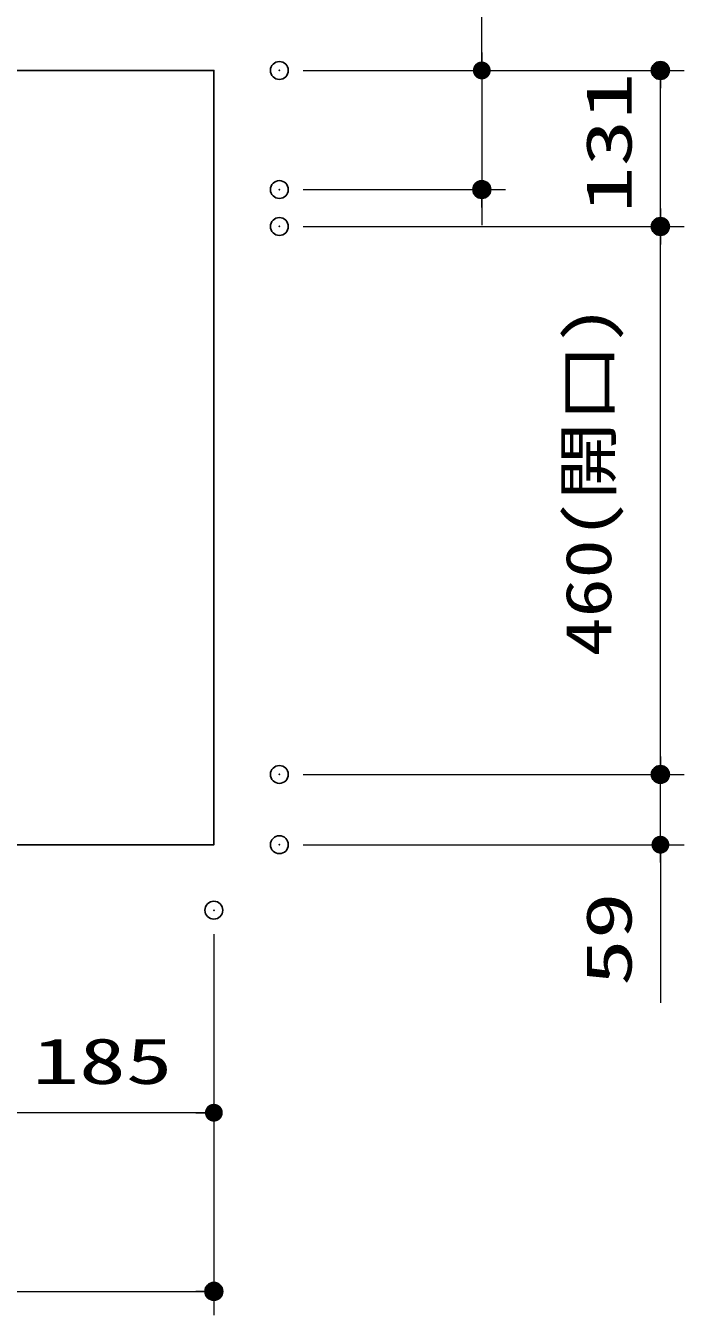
# Model space of a CAD drawing. Units: millimetres, scale not verified. Extents: x -9797 to 9797, y -4555 to 4555.
# Drawn here: x -5535 to -4982, y 590 to 1673 of the extents above; entities that cross this region are included whole.
import ezdxf
from ezdxf.enums import TextEntityAlignment as Align

# ---------------------------------------------------------------- set-up
doc = ezdxf.new("R2010")
doc.units = ezdxf.units.MM
doc.header["$LTSCALE"] = 30
doc.header["$PDMODE"] = 32
doc.header["$PDSIZE"] = 15
for name, color, linetype, lineweight in [('0-1_0', 7, 'Continuous', 25), ('0-3_寸法ﾚｲﾔｰ', 30, 'Continuous', 13), ('0-4_DEFPOINTS', 7, 'Continuous', 25)]:
    doc.layers.add(name, color=color, linetype=linetype, lineweight=lineweight)
doc.styles.add('ＭＳ ゴシック', font='')
doc.styles.get('ＭＳ ゴシック').set_extended_font_data('MS Gothic')

# ---------------------------------------------------------------- blocks, each defined once
blk = doc.blocks.new('_DOT')
at = {"layer": '0-1_0', "color": 30}
blk.add_line((-15, 0), (-30, 0), dxfattribs=at)
for points in [[(0, 0), (-15, 0), (-14.88, 1.88)], [(0, 0), (-14.88, -1.88), (-15, 0)], [(0, 0), (-14.88, 1.88), (-14.53, 3.73)], [(0, 0), (-14.53, -3.73), (-14.88, -1.88)], [(0, 0), (-14.53, 3.73), (-13.95, 5.52)], [(0, 0), (-13.95, -5.52), (-14.53, -3.73)], [(0, 0), (-13.95, 5.52), (-13.14, 7.23)], [(0, 0), (-13.14, -7.23), (-13.95, -5.52)], [(0, 0), (-13.14, 7.23), (-12.14, 8.82)], [(0, 0), (-12.14, -8.82), (-13.14, -7.23)], [(0, 0), (-12.14, 8.82), (-10.93, 10.27)], [(0, 0), (-10.93, -10.27), (-12.14, -8.82)], [(0, 0), (-10.93, 10.27), (-9.56, 11.56)], [(0, 0), (-9.56, -11.56), (-10.93, -10.27)], [(0, 0), (-9.56, 11.56), (-8.04, 12.66)], [(0, 0), (-8.04, -12.66), (-9.56, -11.56)], [(0, 0), (-8.04, 12.66), (-6.39, 13.57)], [(0, 0), (-6.39, -13.57), (-8.04, -12.66)], [(0, 0), (-6.39, 13.57), (-4.64, 14.27)], [(0, 0), (-4.64, -14.27), (-6.39, -13.57)], [(0, 0), (-4.64, 14.27), (-2.81, 14.73)], [(0, 0), (-2.81, -14.73), (-4.64, -14.27)], [(0, 0), (-2.81, 14.73), (-0.94, 14.97)], [(0, 0), (-0.94, -14.97), (-2.81, -14.73)], [(0, 0), (-0.94, 14.97), (0.94, 14.97)], [(0, 0), (0.94, -14.97), (-0.94, -14.97)], [(0, 0), (0.94, 14.97), (2.81, 14.73)], [(0, 0), (2.81, 14.73), (4.64, 14.27)], [(0, 0), (4.64, 14.27), (6.39, 13.57)], [(0, 0), (6.39, 13.57), (8.04, 12.66)], [(0, 0), (8.04, 12.66), (9.56, 11.56)], [(0, 0), (9.56, 11.56), (10.93, 10.27)], [(0, 0), (10.93, 10.27), (12.14, 8.82)], [(0, 0), (12.14, 8.82), (13.14, 7.23)], [(0, 0), (13.14, 7.23), (13.95, 5.52)], [(0, 0), (13.95, 5.52), (14.53, 3.73)], [(0, 0), (14.53, 3.73), (14.88, 1.88)], [(0, 0), (14.88, 1.88), (15, 0)], [(0, 0), (2.81, -14.73), (0.94, -14.97)], [(0, 0), (4.64, -14.27), (2.81, -14.73)], [(0, 0), (6.39, -13.57), (4.64, -14.27)], [(0, 0), (8.04, -12.66), (6.39, -13.57)], [(0, 0), (9.56, -11.56), (8.04, -12.66)], [(0, 0), (10.93, -10.27), (9.56, -11.56)], [(0, 0), (12.14, -8.82), (10.93, -10.27)], [(0, 0), (13.14, -7.23), (12.14, -8.82)], [(0, 0), (13.95, -5.52), (13.14, -7.23)], [(0, 0), (14.53, -3.73), (13.95, -5.52)], [(0, 0), (14.88, -1.88), (14.53, -3.73)], [(0, 0), (15, 0), (14.88, -1.88)]]:
    blk.add_solid(points, dxfattribs=at)

msp = doc.modelspace()

# ---------------------------------------------------------------- linework, layer by layer
at = {"layer": '0-1_0'}
msp.add_lwpolyline([(-7477.29, 985), (-5377.29, 985), (-5377.29, 1635), (-7477.29, 1635)], close=True, dxfattribs=at)
at = {"layer": '0-3_寸法ﾚｲﾔｰ'}
for p, q in [((-5152.29, 1635), (-5152.29, 2288.43)), ((-5152.29, 1650), (-5152.29, 1665)), ((-5302.29, 1635), (-4982.29, 1635)), ((-5302.29, 1635), (-5132.29, 1635)), ((-5152.29, 1635), (-5152.29, 1535)), ((-5002.29, 1519), (-5002.29, 1620)), ((-5302.29, 1535), (-5132.29, 1535)), ((-5152.29, 1520), (-5152.29, 1505)), ((-5302.29, 1504), (-4982.29, 1504)), ((-5302.29, 1504), (-4982.29, 1504)), ((-5002.29, 1059), (-5002.29, 1489)), ((-5002.29, 1059), (-5002.29, 1074)), ((-5302.29, 1044), (-4982.29, 1044)), ((-5302.29, 1044), (-4982.29, 1044)), ((-5002.29, 985), (-5002.29, 1044)), ((-5302.29, 985), (-4982.29, 985)), ((-5002.29, 985), (-5002.29, 852.14)), ((-5002.29, 970), (-5002.29, 955)), ((-5377.29, 910), (-5377.29, 590)), ((-5377.29, 910), (-5377.29, 740)), ((-5392.29, 760), (-5547.29, 760)), ((-7462.29, 610), (-5392.29, 610))]:
    msp.add_line(p, q, dxfattribs=at)
at = {"layer": '0-4_DEFPOINTS'}
for p in [(-5322.29, 1635), (-5002.29, 1635), (-5322.29, 1535), (-5152.29, 1535), (-5322.29, 1504), (-5002.29, 1504), (-5322.29, 1044), (-5002.29, 1044), (-5322.29, 985), (-5377.29, 930), (-5377.29, 610)]:
    msp.add_point(p, dxfattribs=at)

# ---------------------------------------------------------------- block references
at = {"layer": '0-3_寸法ﾚｲﾔｰ', "xscale": 0.5, "yscale": 0.5}
for p, rotation in [((-5152.29, 1635), 270), ((-5002.29, 1635), 90), ((-5152.29, 1535), 90), ((-5002.29, 1504), 270), ((-5002.29, 1504), 90), ((-5002.29, 1044), 270), ((-5002.29, 1044), 270), ((-5002.29, 985), 90)]:
    msp.add_blockref('_DOT', p, dxfattribs=dict(at, rotation=rotation))
for p in [(-5377.29, 760), (-5377.29, 610)]:
    msp.add_blockref('_DOT', p, dxfattribs=at)

# ---------------------------------------------------------------- texts
at = {"layer": '0-3_寸法ﾚｲﾔｰ', "style": 'ＭＳ ゴシック'}
for s, width, p in [('131', 1.5, (-5014.89, 1515.21)), ('460(開口)', 1.25, (-5032.03, 1143.14)), ('59', 1.5, (-5014.89, 866.43))]:
    msp.add_text(s, height=38.49, rotation=90, dxfattribs=dict(at, width=width)).set_placement(p, align=Align.BOTTOM_LEFT)
at = {"layer": '0-3_寸法ﾚｲﾔｰ', "style": 'ＭＳ ゴシック', "width": 1.5}
msp.add_text('185', height=38.49, dxfattribs=at).set_placement((-5529.79, 772.6), align=Align.BOTTOM_LEFT)

doc.saveas('drawing.dxf')
